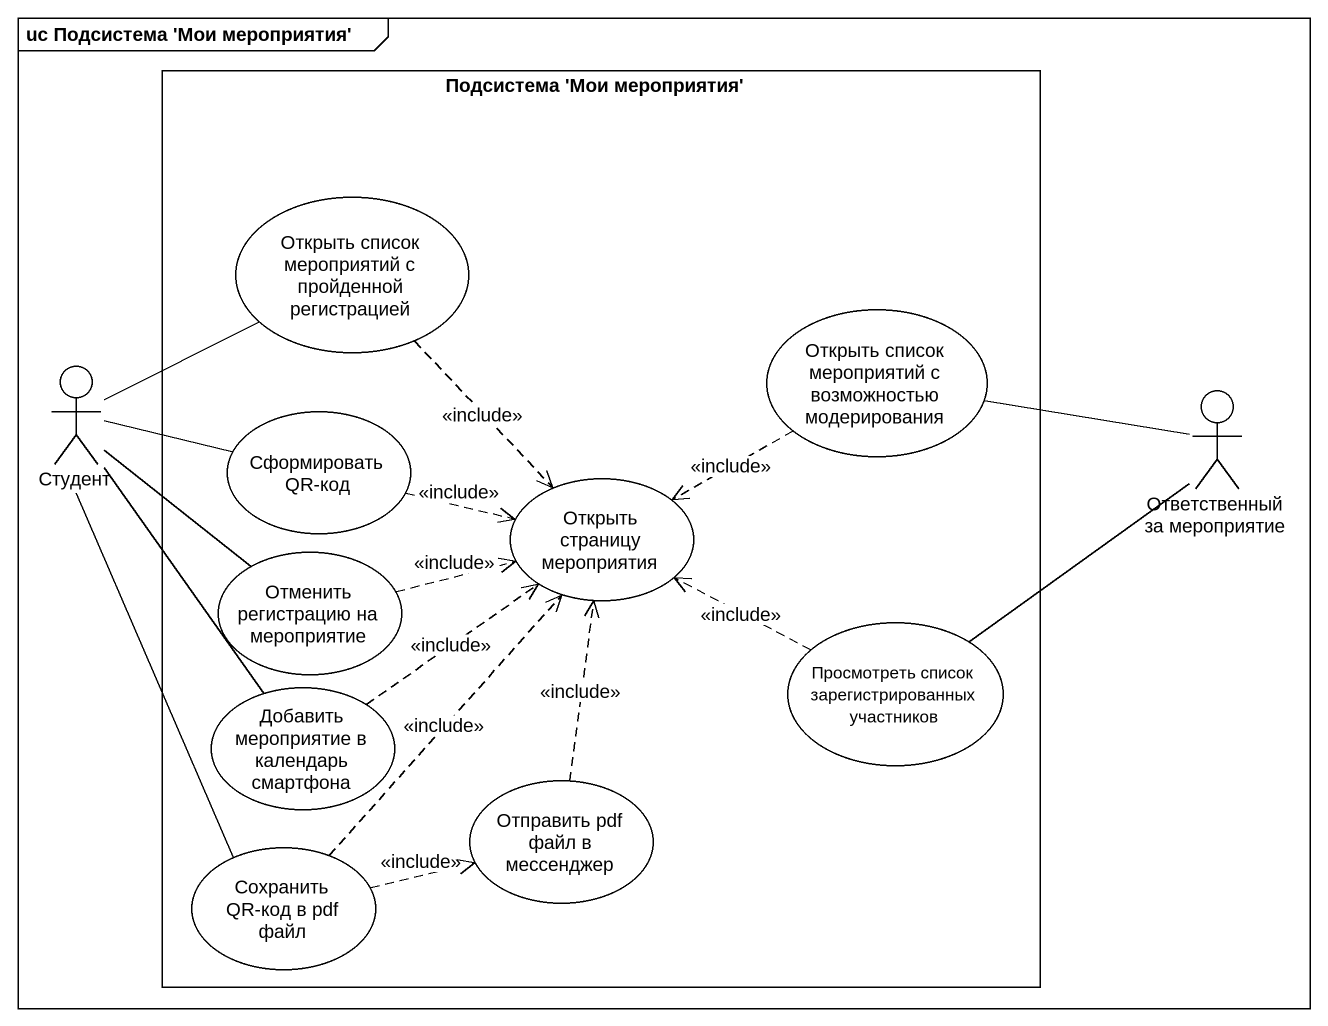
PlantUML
@startuml
mainframe uc Подсистема 'Мои мероприятия'
rectangle "Подсистема 'Мои мероприятия'" as Подсистема_Мои_мероприятия {
  usecase "Открыть список мероприятий с пройденной регистрацией" as Открыть_список_мероприятий
  usecase "Открыть список мероприятий с возможностью модерирования" as Открыть_список_мероприятий_2
  usecase "Сформировать QR-код" as Сформировать_QR_код
  usecase "Открыть страницу мероприятия" as Открыть_страницу_мероприятия
  usecase "Отменить регистрацию на мероприятие" as Отменить_регистрацию_на
  usecase "Просмотреть список зарегистрированных участников" as Просмотреть_список
  usecase "Добавить мероприятие в календарь смартфона" as Добавить_мероприятие_в
  usecase "Отправить pdf файл в мессенджер" as Отправить_pdf_файл_в
  usecase "Сохранить QR-код в pdf файл" as Сохранить_QR_код_в_pdf_файл
}
actor Студент
actor "Ответственный за мероприятие" as Ответственный_за_мероприятие
Открыть_список_мероприятий ..> Открыть_страницу_мероприятия : <<include>>
Открыть_список_мероприятий_2 .left.> Открыть_страницу_мероприятия : <<include>>
Студент -up- Открыть_список_мероприятий
Студент -right- Сформировать_QR_код
Студент -- Отменить_регистрацию_на
Студент -- Добавить_мероприятие_в
Студент -- Сохранить_QR_код_в_pdf_файл
Сформировать_QR_код .right.> Открыть_страницу_мероприятия : <<include>>
Ответственный_за_мероприятие -left- Открыть_список_мероприятий_2
Ответственный_за_мероприятие -- Просмотреть_список
Отменить_регистрацию_на .right.> Открыть_страницу_мероприятия : <<include>>
Просмотреть_список .left.> Открыть_страницу_мероприятия : <<include>>
Добавить_мероприятие_в .up.> Открыть_страницу_мероприятия : <<include>>
Отправить_pdf_файл_в .up.> Открыть_страницу_мероприятия : <<include>>
Сохранить_QR_код_в_pdf_файл .up.> Открыть_страницу_мероприятия : <<include>>
Сохранить_QR_код_в_pdf_файл .right.> Отправить_pdf_файл_в : <<include>>
@enduml
